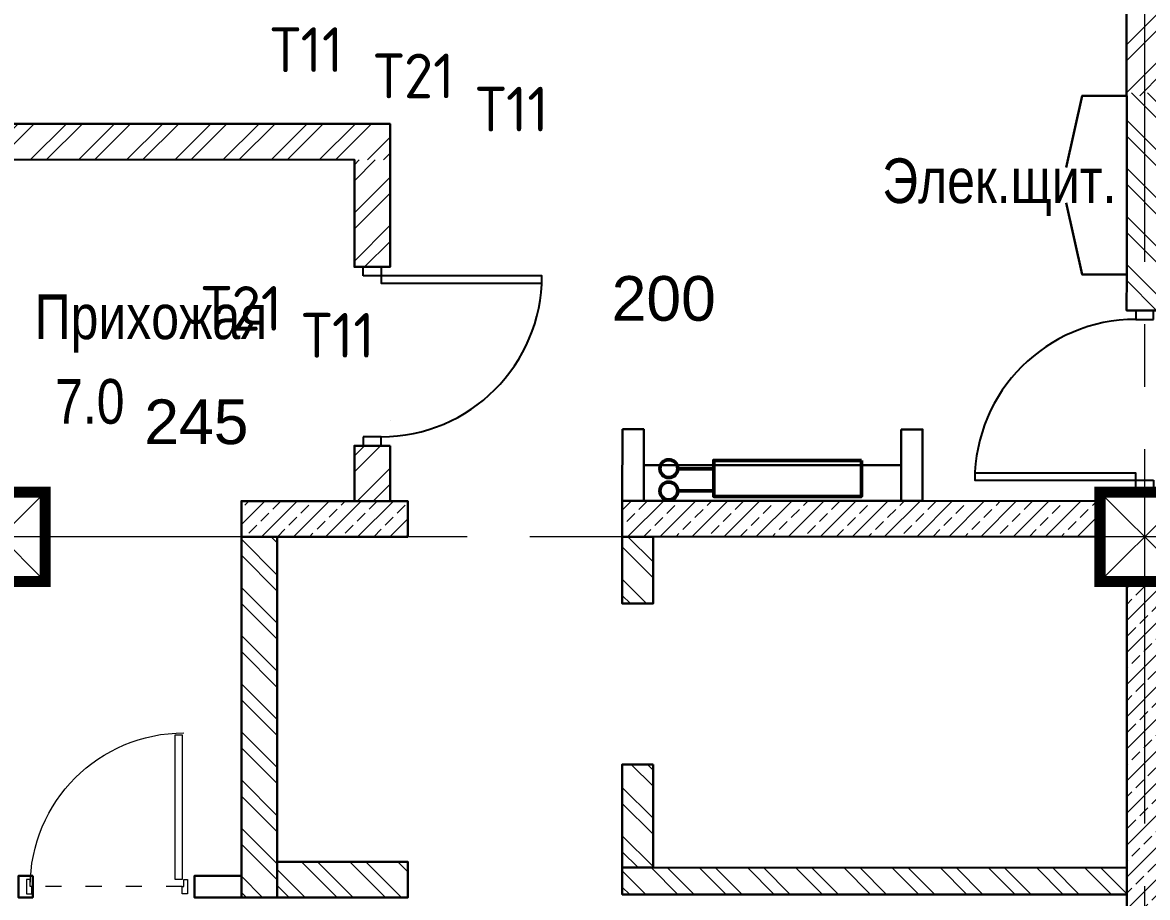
# Model space of a CAD drawing. Header units: millimetres. Extents: x -7566 to 51834, y -19356 to 38606.
# Drawn here: x 25725 to 32018, y 3980 to 8876 of the extents above; entities that cross this region are included whole.
import ezdxf

# ---------------------------------------------------------------- set-up
doc = ezdxf.new("R2010")
doc.units = ezdxf.units.MM
for name, pattern in [('ACAD_ISO03W100', [30, 12, -18]), ('CENTER2', [28.575, 19.05, -3.175, 3.175, -3.175]), ('STROT', [1.7, 0.5, -1.2])]:
    doc.linetypes.add(name, pattern=pattern)
for name, color, linetype, lineweight in [('++++обратка', 5, 'Continuous', 30), ('++ОВ Надписи', 7, 'Continuous', 20), ('STENA', 22, 'Continuous', 50), ('ЗАДАНИЕ ОТ ОВ', 5, 'Continuous', 100), ('Колонна', 15, 'Continuous', 30), ('Колонны', 7, 'Continuous', 30), ('оси', 6, 'STROT', 9), ('стена', 7, 'Continuous', 53), ('СТЕНЫ', 250, 'Continuous', 35), ('текст', 224, 'Continuous', 25)]:
    doc.layers.add(name, color=color, linetype=linetype, lineweight=lineweight)
doc.layers.add('DOORS', color=27, linetype='Continuous')
doc.layers.add('okna_dveri', color=191, linetype='Continuous')
doc.layers.get('++++обратка').off()
doc.styles.add('arial', font='arial.ttf')
doc.styles.add('GOST Common_I', font='', dxfattribs={"height": 200})
doc.styles.get('GOST Common_I').set_extended_font_data('GOST Common')

# ---------------------------------------------------------------- blocks, each defined once
blk = doc.blocks.new('d_10')
at = {"color": 15}
for points in [[(50, 100), (90, 100), (90, 1000), (50, 1000)], [(50, 0), (0, 0), (0, 100), (50, 100)], [(950, 0), (1000, 0), (1000, 100), (950, 100)]]:
    blk.add_lwpolyline(points, close=True, dxfattribs=at)
blk.add_arc((50, 100), 900, 0, 90, dxfattribs=at)
blk = doc.blocks.new('к')
at = {"lineweight": 0}
for p, q in [((6373750, -182890), (6374150, -183290)), ((6373750, -183290), (6374150, -182890))]:
    blk.add_line(p, q, dxfattribs=at)
at = {"color": 1, "lineweight": 30, "ltscale": 20}
blk.add_lwpolyline([(6373750, -182890), (6374150, -182890), (6374150, -183290), (6373750, -183290)], close=True, dxfattribs=at)
at = {"layer": 'Колонна', "color": 7, "ltscale": 100, "const_width": 50}
blk.add_lwpolyline([(6373750, -182890), (6374150, -182890), (6374150, -183290), (6373750, -183290)], close=True, dxfattribs=at)
blk = doc.blocks.new('Dv900')
at = {"color": 5, "linetype": 'ACAD_ISO03W100', "lineweight": 5, "ltscale": 7.5}
blk.add_line((30, 0), (870, 0), dxfattribs=at)
at = {"layer": 'DOORS', "lineweight": 20, "ltscale": 2}
for points in [[(30, 40), (70, 40), (70, 850), (30, 850)], [(20, 40), (0, 40), (0, -40), (30, -40), (30, 0), (20, 0), (20, 40)], [(880, 40), (900, 40), (900, -40), (870, -40), (870, 0), (880, 0), (880, 40)]]:
    blk.add_lwpolyline(points, close=True, dxfattribs=at)
at = {"layer": 'DOORS', "color": 5, "lineweight": 9, "ltscale": 2}
blk.add_arc((20, 0), 860, 0, 90, dxfattribs=at)
blk = doc.blocks.new('авпкппк')
for points in [[(-15825.1, -2402.4), (-17475.1, -2402.4), (-17475.1, 145.2), (-15825.1, 145.2)], [(-17025.3, -2157.8), (-16999.8, -2157.8), (-16999.8, -2080.1), (-17025.3, -2080.1)]]:
    blk.add_lwpolyline(points, close=True)
at = {"color": 1, "linetype": 'Continuous', "lineweight": 30}
blk.add_lwpolyline([(-17475.1, 145.2), (-15825.1, 145.2), (-15825.1, -2402.4), (-17475.1, -2402.4)], close=True, dxfattribs=at)
at = {"color": 7, "linetype": 'Continuous', "lineweight": -2, "true_color": 0x000007}
for points in [[(-16996, 145.2), (-16996, 145.2)], [(-15825.1, -833.3), (-15825.1, -833.3)], [(-17364.2, -894.5), (-17364.2, -1295.8), (-17263.6, -1295.8), (-17263.6, -894.5)], [(-15818.7, -1067.7), (-15818.7, -1067.7)], [(-16918.3, -2178.2), (-16444.3, -2178.2), (-16444.3, -2207.5), (-16918.3, -2207.5)], [(-15978, -2243.2), (-16454.5, -2243.2), (-16454.5, -2213.8), (-15978, -2213.8)], [(-15978, -2299.2), (-16454.5, -2299.2), (-16454.5, -2331.1), (-15978, -2331.1)], [(-16918.3, -2366.7), (-16444.3, -2366.7), (-16444.3, -2334.9), (-16918.3, -2334.9)], [(-16826.6, -2406.2), (-16826.6, -2406.2)]]:
    blk.add_lwpolyline(points, close=True, dxfattribs=at)
for points in [[(-16500.4, 96.8), (-16500.4, 136.3), (-16500.4, 136.3)], [(-16500.4, 77.7), (-16500.4, 86.6), (-16500.4, 86.6)], [(-16500.4, 21.6), (-16500.4, 67.5), (-16500.4, 67.5)], [(-15975.4, 47.1), (-17025.3, 47.1), (-17025.3, 47.1)], [(-17025.3, 47.1), (-17025.3, -2157.8), (-17025.3, -2157.8)], [(-15975.4, 21.6), (-17025.3, 21.6), (-17025.3, 21.6)], [(-16999.8, 21.6), (-16999.8, -2080.1), (-16999.8, -2080.1)], [(-16500.4, 2.5), (-16500.4, 11.4), (-16500.4, 11.4)], [(-15998.4, 21.6), (-15998.4, -2080.1), (-15998.4, -2080.1)], [(-15975.4, 47.1), (-15975.4, -2157.8), (-15975.4, -2157.8)], [(-16500.4, -56.1), (-16500.4, -7.7), (-16500.4, -7.7)], [(-16500.4, -76.5), (-16500.4, -66.3), (-16500.4, -66.3)], [(-16500.4, -131.3), (-16500.4, -85.4), (-16500.4, -85.4)], [(-16500.4, -151.6), (-16500.4, -141.5), (-16500.4, -141.5)], [(-16500.4, -206.4), (-16500.4, -160.6), (-16500.4, -160.6)], [(-16500.4, -226.8), (-16500.4, -216.6), (-16500.4, -216.6)], [(-16500.4, -285.4), (-16500.4, -235.7), (-16500.4, -235.7)], [(-16500.4, -304.5), (-16500.4, -294.4), (-16500.4, -294.4)], [(-16500.4, -360.6), (-16500.4, -314.7), (-16500.4, -314.7)], [(-16500.4, -379.7), (-16500.4, -369.5), (-16500.4, -369.5)], [(-17110.7, -386.1), (-17475.1, -386.1), (-17475.1, -386.1)], [(-17315.8, -519.9), (-17315.8, -428.1), (-17315.8, -428.1)], [(-17162.9, -1801.6), (-17162.9, -386.1), (-17162.9, -386.1)], [(-17117.1, -1801.6), (-17117.1, -386.1), (-17117.1, -386.1)], [(-17110.7, -1801.6), (-17110.7, -386.1), (-17110.7, -386.1)], [(-16500.4, -438.3), (-16500.4, -389.9), (-16500.4, -389.9)], [(-17162.9, -444.7), (-17475.1, -444.7), (-17475.1, -444.7)], [(-17162.9, -448.5), (-17475.1, -448.5), (-17475.1, -448.5)], [(-17364.2, -454.9), (-17364.2, -448.5), (-17263.6, -448.5), (-17263.6, -454.9)], [(-17326, -461.3), (-17361.7, -457.4), (-17361.7, -457.4)], [(-17322.2, -480.4), (-17318.4, -477.8), (-17318.4, -467.6)], [(-17309.5, -467.6), (-17309.5, -477.8), (-17305.6, -480.4), (-17305.6, -509.7), (-17322.2, -509.7), (-17322.2, -480.4)], [(-17315.8, -545.4), (-17315.8, -490.6), (-17315.8, -490.6)], [(-17267.4, -457.4), (-17303.1, -461.3), (-17303.1, -461.3)], [(-16500.4, -454.9), (-16500.4, -444.7), (-16500.4, -444.7)], [(-16500.4, -513.5), (-16500.4, -463.8), (-16500.4, -463.8)], [(-17267.4, -545.4), (-17361.7, -545.4), (-17361.7, -545.4)], [(-17361.7, -597.6), (-17361.7, -545.4), (-17361.7, -545.4)], [(-17315.8, -565.7), (-17315.8, -555.5), (-17315.8, -555.5)], [(-17267.4, -597.6), (-17267.4, -545.4), (-17267.4, -545.4)], [(-16500.4, -532.6), (-16500.4, -523.7), (-16500.4, -523.7)], [(-16500.4, -588.7), (-16500.4, -542.8), (-16500.4, -542.8)], [(-15893.9, -986.2), (-15893.9, -561.9), (-15893.9, -561.9)], [(-17361.7, -597.6), (-17410.1, -597.6), (-17410.1, -597.6)], [(-17410.1, -1590.1), (-17410.1, -597.6), (-17410.1, -597.6)], [(-17410.1, -597.6), (-17410.1, -777.2), (-17410.1, -777.2)], [(-17315.8, -624.4), (-17315.8, -574.7), (-17315.8, -574.7)], [(-17217.7, -597.6), (-17267.4, -597.6), (-17267.4, -597.6)], [(-17217.7, -1590.1), (-17217.7, -597.6), (-17217.7, -597.6)], [(-17217.7, -597.6), (-17217.7, -777.2), (-17217.7, -777.2)], [(-16500.4, -607.8), (-16500.4, -597.6), (-16500.4, -597.6)], [(-16500.4, -666.4), (-16500.4, -618), (-16500.4, -618)], [(-17315.8, -640.9), (-17315.8, -634.5), (-17315.8, -634.5)], [(-17315.8, -699.5), (-17315.8, -649.8), (-17315.8, -649.8)], [(-16500.4, -686.8), (-16500.4, -676.6), (-16500.4, -676.6)], [(-15984.4, -653.7), (-15828.9, -653.7), (-15828.9, -653.7)], [(-17315.8, -718.6), (-17315.8, -708.4), (-17315.8, -708.4)], [(-17315.8, -774.7), (-17315.8, -728.8), (-17315.8, -728.8)], [(-16500.4, -741.6), (-16500.4, -693.2), (-16500.4, -693.2)], [(-16500.4, -760.7), (-16500.4, -751.8), (-16500.4, -751.8)], [(-17315.8, -793.8), (-17315.8, -783.6), (-17315.8, -783.6)], [(-17315.8, -852.4), (-17315.8, -804), (-17315.8, -804)], [(-16500.4, -816.7), (-16500.4, -770.9), (-16500.4, -770.9)], [(-17315.8, -871.5), (-17315.8, -862.6), (-17315.8, -862.6)], [(-17315.8, -927.6), (-17315.8, -879.2), (-17315.8, -879.2)], [(-16500.4, -835.9), (-16500.4, -826.9), (-16500.4, -826.9)], [(-16500.4, -894.5), (-16500.4, -846), (-16500.4, -846)], [(-17315.8, -946.7), (-17315.8, -937.8), (-17315.8, -937.8)], [(-16500.4, -914.9), (-16500.4, -904.7), (-16500.4, -904.7)], [(-16500.4, -969.6), (-16500.4, -923.8), (-16500.4, -923.8)], [(-15984.4, -894.5), (-15828.9, -894.5), (-15828.9, -894.5)], [(-17315.8, -1002.8), (-17315.8, -956.9), (-17315.8, -956.9)], [(-16500.4, -990), (-16500.4, -979.8), (-16500.4, -979.8)], [(-16500.4, -1048.6), (-16500.4, -998.9), (-16500.4, -998.9)], [(-17315.8, -1021.9), (-17315.8, -1013), (-17315.8, -1013)], [(-17315.8, -1080.5), (-17315.8, -1032.1), (-17315.8, -1032.1)], [(-16500.4, -1063.9), (-16500.4, -1055), (-16500.4, -1055)], [(-16500.4, -1057.6), (-16500.4, -1211.7), (-16500.4, -1211.7)], [(-15887.5, -1253.8), (-15887.5, -1015.5), (-15887.5, -1015.5)], [(-15887.5, -1015.5), (-15825.1, -1015.5), (-15825.1, -1015.5)], [(-15881.2, -1253.8), (-15881.2, -1015.5), (-15881.2, -1015.5)], [(-15825.1, -1253.8), (-15825.1, -1015.5), (-15825.1, -1015.5)], [(-17433, -1094.5), (-17422.9, -1094.5), (-17422.9, -1094.5)], [(-17413.9, -1094.5), (-17368.1, -1094.5), (-17368.1, -1094.5)], [(-17357.9, -1094.5), (-17349, -1094.5), (-17349, -1094.5)], [(-17338.8, -1094.5), (-17289.1, -1094.5), (-17289.1, -1094.5)], [(-17315.8, -1100.9), (-17315.8, -1090.7), (-17315.8, -1090.7)], [(-17315.8, -1155.7), (-17315.8, -1109.8), (-17315.8, -1109.8)], [(-17280.2, -1094.5), (-17270, -1094.5), (-17270, -1094.5)], [(-17263.6, -1094.5), (-17215.2, -1094.5), (-17215.2, -1094.5)], [(-17205, -1094.5), (-17194.8, -1094.5), (-17194.8, -1094.5)], [(-17185.9, -1094.5), (-17142.5, -1094.5), (-17142.5, -1094.5)], [(-17104.3, -1084.3), (-17110.7, -1084.3), (-17110.7, -1084.3)], [(-17104.3, -1084.3), (-17110.7, -1084.3), (-17110.7, -1084.3)], [(-17110.7, -1084.3), (-17110.7, -1185), (-17110.7, -1185)], [(-17096.7, -1123.8), (-17100.5, -1086.9), (-17100.5, -1086.9)], [(-17096.7, -1123.8), (-17100.5, -1086.9), (-17100.5, -1086.9)], [(-17081.4, -1130.2), (-17090.3, -1130.2), (-17090.3, -1130.2)], [(-17081.4, -1130.2), (-17090.3, -1130.2), (-17090.3, -1130.2)], [(-17077.6, -1126.4), (-17081.4, -1130.2), (-17081.4, -1130.2)], [(-17077.6, -1126.4), (-17081.4, -1130.2), (-17081.4, -1130.2)], [(-17048.3, -1126.4), (-17077.6, -1126.4), (-17077.6, -1126.4)], [(-17048.3, -1126.4), (-17077.6, -1126.4), (-17077.6, -1126.4)], [(-17048.3, -1142.9), (-17048.3, -1126.4), (-17048.3, -1126.4)], [(-16500.4, -1123.8), (-16500.4, -1074.1), (-16500.4, -1074.1)], [(-15948.7, -1142.9), (-15948.7, -1126.4), (-15948.7, -1126.4)], [(-15948.7, -1126.4), (-15923.2, -1126.4), (-15923.2, -1126.4)], [(-15948.7, -1126.4), (-15923.2, -1126.4), (-15923.2, -1126.4)], [(-15923.2, -1126.4), (-15919.4, -1130.2), (-15919.4, -1130.2)], [(-15923.2, -1126.4), (-15919.4, -1130.2), (-15919.4, -1130.2)], [(-15919.4, -1130.2), (-15906.6, -1130.2), (-15906.6, -1130.2)], [(-15919.4, -1130.2), (-15906.6, -1130.2), (-15906.6, -1130.2)], [(-15902.8, -1123.8), (-15896.4, -1086.9), (-15896.4, -1086.9)], [(-15902.8, -1123.8), (-15896.4, -1086.9), (-15896.4, -1086.9)], [(-15893.9, -1084.3), (-15890.1, -1084.3), (-15890.1, -1084.3)], [(-15893.9, -1084.3), (-15887.5, -1084.3), (-15887.5, -1084.3)], [(-15887.5, -1084.3), (-15887.5, -1185), (-15887.5, -1185)], [(-17416.5, -1132.7), (-17407.6, -1132.7), (-17407.6, -1132.7)], [(-17397.4, -1132.7), (-17349, -1132.7), (-17349, -1132.7)], [(-17338.8, -1132.7), (-17332.4, -1132.7), (-17332.4, -1132.7)], [(-17322.2, -1132.7), (-17273.8, -1132.7), (-17273.8, -1132.7)], [(-17315.8, -1176), (-17315.8, -1165.9), (-17315.8, -1165.9)], [(-17315.8, -1234.7), (-17315.8, -1185), (-17315.8, -1185)], [(-17263.6, -1132.7), (-17253.4, -1132.7), (-17253.4, -1132.7)], [(-17244.5, -1132.7), (-17198.6, -1132.7), (-17198.6, -1132.7)], [(-17188.4, -1132.7), (-17178.2, -1132.7), (-17178.2, -1132.7)], [(-17169.3, -1132.7), (-17119.6, -1132.7), (-17119.6, -1132.7)], [(-17110.7, -1132.7), (-17100.5, -1132.7), (-17100.5, -1132.7)], [(-17104.3, -1185), (-17110.7, -1185), (-17110.7, -1185)], [(-17104.3, -1185), (-17110.7, -1185), (-17110.7, -1185)], [(-17096.7, -1145.5), (-17100.5, -1182.4), (-17100.5, -1182.4)], [(-17096.7, -1145.5), (-17100.5, -1182.4), (-17100.5, -1182.4)], [(-17094.1, -1132.7), (-17044.4, -1132.7), (-17044.4, -1132.7)], [(-17081.4, -1139.1), (-17090.3, -1139.1), (-17090.3, -1139.1)], [(-17081.4, -1139.1), (-17090.3, -1139.1), (-17090.3, -1139.1)], [(-17077.6, -1142.9), (-17081.4, -1139.1), (-17081.4, -1139.1)], [(-17077.6, -1142.9), (-17081.4, -1139.1), (-17081.4, -1139.1)], [(-17048.3, -1142.9), (-17077.6, -1142.9), (-17077.6, -1142.9)], [(-17048.3, -1142.9), (-17077.6, -1142.9), (-17077.6, -1142.9)], [(-17035.5, -1132.7), (-17025.3, -1132.7), (-17025.3, -1132.7)], [(-17015.1, -1132.7), (-16970.5, -1132.7), (-16970.5, -1132.7)], [(-16960.3, -1132.7), (-16950.2, -1132.7), (-16950.2, -1132.7)], [(-16941.2, -1132.7), (-16891.5, -1132.7), (-16891.5, -1132.7)], [(-16881.3, -1132.7), (-16872.4, -1132.7), (-16872.4, -1132.7)], [(-16862.2, -1132.7), (-16816.4, -1132.7), (-16816.4, -1132.7)], [(-16807.4, -1132.7), (-16797.3, -1132.7), (-16797.3, -1132.7)], [(-16787.1, -1132.7), (-16738.6, -1132.7), (-16738.6, -1132.7)], [(-16732.3, -1132.7), (-16722.1, -1132.7), (-16722.1, -1132.7)], [(-16711.9, -1132.7), (-16663.5, -1132.7), (-16663.5, -1132.7)], [(-16653.3, -1132.7), (-16644.4, -1132.7), (-16644.4, -1132.7)], [(-16634.2, -1132.7), (-16588.3, -1132.7), (-16588.3, -1132.7)], [(-16578.1, -1132.7), (-16569.2, -1132.7), (-16569.2, -1132.7)], [(-16575.6, -1132.7), (-16425.2, -1132.7), (-16425.2, -1132.7)], [(-16559, -1132.7), (-16510.6, -1132.7), (-16510.6, -1132.7)], [(-16500.4, -1142.9), (-16500.4, -1132.7), (-16500.4, -1132.7)], [(-16500.4, -1132.7), (-16490.2, -1132.7), (-16490.2, -1132.7)], [(-16500.4, -1197.7), (-16500.4, -1153.1), (-16500.4, -1153.1)], [(-16483.8, -1132.7), (-16435.4, -1132.7), (-16435.4, -1132.7)], [(-16425.2, -1132.7), (-16415, -1132.7), (-16415, -1132.7)], [(-16406.1, -1132.7), (-16360.2, -1132.7), (-16360.2, -1132.7)], [(-16350, -1132.7), (-16339.8, -1132.7), (-16339.8, -1132.7)], [(-16330.9, -1132.7), (-16281.2, -1132.7), (-16281.2, -1132.7)], [(-16272.3, -1132.7), (-16262.1, -1132.7), (-16262.1, -1132.7)], [(-16251.9, -1132.7), (-16207.3, -1132.7), (-16207.3, -1132.7)], [(-16197.1, -1132.7), (-16186.9, -1132.7), (-16186.9, -1132.7)], [(-16176.8, -1132.7), (-16128.3, -1132.7), (-16128.3, -1132.7)], [(-15825.1, -1132.7), (-16161.5, -1132.7), (-16161.5, -1132.7)], [(-16122, -1132.7), (-16111.8, -1132.7), (-16111.8, -1132.7)], [(-16102.9, -1132.7), (-16053.2, -1132.7), (-16053.2, -1132.7)], [(-16044.2, -1132.7), (-16034.1, -1132.7), (-16034.1, -1132.7)], [(-16023.9, -1132.7), (-15978, -1132.7), (-15978, -1132.7)], [(-15969.1, -1132.7), (-15958.9, -1132.7), (-15958.9, -1132.7)], [(-15948.7, -1132.7), (-15900.3, -1132.7), (-15900.3, -1132.7)], [(-15948.7, -1142.9), (-15923.2, -1142.9), (-15923.2, -1142.9)], [(-15948.7, -1142.9), (-15923.2, -1142.9), (-15923.2, -1142.9)], [(-15923.2, -1142.9), (-15919.4, -1139.1), (-15919.4, -1139.1)], [(-15923.2, -1142.9), (-15919.4, -1139.1), (-15919.4, -1139.1)], [(-15919.4, -1139.1), (-15906.6, -1139.1), (-15906.6, -1139.1)], [(-15919.4, -1139.1), (-15906.6, -1139.1), (-15906.6, -1139.1)], [(-15902.8, -1145.5), (-15896.4, -1182.4), (-15896.4, -1182.4)], [(-15902.8, -1145.5), (-15896.4, -1182.4), (-15896.4, -1182.4)], [(-15893.9, -1185), (-15890.1, -1185), (-15890.1, -1185)], [(-15893.9, -1185), (-15887.5, -1185), (-15887.5, -1185)], [(-15890.1, -1132.7), (-15883.7, -1132.7), (-15883.7, -1132.7)], [(-15873.5, -1132.7), (-15825.1, -1132.7), (-15825.1, -1132.7)], [(-15821.3, -1162), (-15822.5, -1162), (-15822.5, -1162)], [(-17315.8, -1249.9), (-17315.8, -1241), (-17315.8, -1241)], [(-16500.4, -1218.1), (-16500.4, -1207.9), (-16500.4, -1207.9)], [(-16500.4, -1276.7), (-16500.4, -1227), (-16500.4, -1227)], [(-15887.5, -1253.8), (-15825.1, -1253.8), (-15825.1, -1253.8)], [(-15887.5, -1253.8), (-15887.5, -1439.8), (-15887.5, -1439.8)], [(-15825.1, -1253.8), (-15825.1, -1439.8), (-15825.1, -1439.8)], [(-17315.8, -1308.6), (-17315.8, -1260.1), (-17315.8, -1260.1)], [(-17315.8, -1328.9), (-17315.8, -1318.8), (-17315.8, -1318.8)], [(-16500.4, -1293.3), (-16500.4, -1286.9), (-16500.4, -1286.9)], [(-16500.4, -1351.9), (-16500.4, -1302.2), (-16500.4, -1302.2)], [(-17315.8, -1383.7), (-17315.8, -1339.1), (-17315.8, -1339.1)], [(-16500.4, -1371), (-16500.4, -1360.8), (-16500.4, -1360.8)], [(-16500.4, -1427.1), (-16500.4, -1381.2), (-16500.4, -1381.2)], [(-17315.8, -1404.1), (-17315.8, -1393.9), (-17315.8, -1393.9)], [(-17315.8, -1462.7), (-17315.8, -1413), (-17315.8, -1413)], [(-16500.4, -1446.2), (-16500.4, -1436), (-16500.4, -1436)], [(-15825.1, -1439.8), (-15887.5, -1439.8), (-15887.5, -1439.8)], [(-17315.8, -1479.3), (-17315.8, -1471.6), (-17315.8, -1471.6)], [(-17315.8, -1537.9), (-17315.8, -1488.2), (-17315.8, -1488.2)], [(-16500.4, -1504.8), (-16500.4, -1456.4), (-16500.4, -1456.4)], [(-17315.8, -1557), (-17315.8, -1546.8), (-17315.8, -1546.8)], [(-17315.8, -1613.1), (-17315.8, -1567.2), (-17315.8, -1567.2)], [(-16500.4, -1523.9), (-16500.4, -1515), (-16500.4, -1515)], [(-16500.4, -1579.9), (-16500.4, -1531.5), (-16500.4, -1531.5)], [(-17361.7, -1590.1), (-17410.1, -1590.1), (-17410.1, -1590.1)], [(-17361.7, -1644.9), (-17361.7, -1590.1), (-17361.7, -1590.1)], [(-17315.8, -1632.2), (-17315.8, -1622), (-17315.8, -1622)], [(-17217.7, -1590.1), (-17267.4, -1590.1), (-17267.4, -1590.1)], [(-17267.4, -1644.9), (-17267.4, -1590.1), (-17267.4, -1590.1)], [(-16500.4, -1599.1), (-16500.4, -1590.1), (-16500.4, -1590.1)], [(-16500.4, -1655.1), (-16500.4, -1609.3), (-16500.4, -1609.3)], [(-17267.4, -1644.9), (-17361.7, -1644.9), (-17361.7, -1644.9)], [(-17309.5, -1720.1), (-17309.5, -1709.9), (-17305.6, -1707.4), (-17305.6, -1680.6), (-17322.2, -1680.6), (-17322.2, -1707.4)], [(-17315.8, -1701), (-17315.8, -1642.4), (-17315.8, -1642.4)], [(-17315.8, -1667.9), (-17315.8, -1759.6), (-17315.8, -1759.6)], [(-16500.4, -1674.2), (-16500.4, -1665.3), (-16500.4, -1665.3)], [(-16500.4, -1732.8), (-16500.4, -1684.4), (-16500.4, -1684.4)], [(-17162.9, -1739.2), (-17475.1, -1739.2), (-17475.1, -1739.2)], [(-17162.9, -1746.9), (-17475.1, -1746.9), (-17475.1, -1746.9)], [(-17364.2, -1732.8), (-17364.2, -1743), (-17263.6, -1743), (-17263.6, -1732.8)], [(-17326, -1726.5), (-17361.7, -1730.3), (-17361.7, -1730.3)], [(-17322.2, -1707.4), (-17318.4, -1709.9), (-17318.4, -1720.1)], [(-17267.4, -1730.3), (-17303.1, -1726.5), (-17303.1, -1726.5)], [(-16500.4, -1753.2), (-16500.4, -1743), (-16500.4, -1743)], [(-17110.7, -1801.6), (-17475.1, -1801.6), (-17475.1, -1801.6)], [(-16500.4, -1808), (-16500.4, -1762.1), (-16500.4, -1762.1)], [(-16500.4, -1828.4), (-16500.4, -1818.2), (-16500.4, -1818.2)], [(-16500.4, -1887), (-16500.4, -1837.3), (-16500.4, -1837.3)], [(-16500.4, -1902.3), (-16500.4, -1893.4), (-16500.4, -1893.4)], [(-16500.4, -1960.9), (-16500.4, -1912.5), (-16500.4, -1912.5)], [(-16500.4, -1981.3), (-16500.4, -1971.1), (-16500.4, -1971.1)], [(-16500.4, -2036.1), (-16500.4, -1991.5), (-16500.4, -1991.5)], [(-16500.4, -2031.6), (-16500.4, -2124), (-16500.4, -2124)], [(-16500.4, -2090.3), (-16500.4, -2040.6), (-16500.4, -2040.6)], [(-16500.4, -2056.5), (-16500.4, -2046.3), (-16500.4, -2046.3)], [(-16500.4, -2387.1), (-16500.4, -2050.8), (-16500.4, -2050.8)], [(-16500.4, -2115.1), (-16500.4, -2065.4), (-16500.4, -2065.4)], [(-16999.8, -2080.1), (-16999.8, -2104.9), (-16999.8, -2104.9)], [(-16500.4, -2109.4), (-16500.4, -2099.2), (-16500.4, -2099.2)], [(-16500.4, -2165.4), (-16500.4, -2119.6), (-16500.4, -2119.6)], [(-15975.4, -2080.1), (-15998.4, -2080.1), (-15998.4, -2080.1)], [(-15998.4, -2080.1), (-15998.4, -2157.8), (-15998.4, -2157.8)], [(-17443.2, -2157.8), (-17443.2, -2255.9), (-17443.2, -2255.9)], [(-17443.2, -2157.8), (-15893.9, -2157.8), (-15893.9, -2157.8)], [(-15975.4, -2157.8), (-17025.3, -2157.8), (-17025.3, -2157.8)], [(-16897.9, -2157.8), (-16747.6, -2157.8), (-16747.6, -2157.8)], [(-16500.4, -2184.5), (-16500.4, -2174.4), (-16500.4, -2174.4)], [(-16500.4, -2243.2), (-16500.4, -2194.7), (-16500.4, -2194.7)], [(-15893.9, -2157.8), (-15893.9, -2255.9), (-15893.9, -2255.9)], [(-15893.9, -2255.9), (-17443.2, -2255.9), (-17443.2, -2255.9)], [(-16500.4, -2262.3), (-16500.4, -2253.3), (-16500.4, -2253.3)], [(-17443.2, -2285.2), (-17443.2, -2380.8), (-17443.2, -2380.8)], [(-17443.2, -2285.2), (-15893.9, -2285.2), (-15893.9, -2285.2)], [(-16500.4, -2318.3), (-16500.4, -2272.5), (-16500.4, -2272.5)], [(-15893.9, -2285.2), (-15893.9, -2380.8), (-15893.9, -2380.8)], [(-17443.2, -2380.8), (-15893.9, -2380.8), (-15893.9, -2380.8)], [(-16500.4, -2337.4), (-16500.4, -2328.5), (-16500.4, -2328.5)], [(-16500.4, -2387.1), (-16500.4, -2347.6), (-16500.4, -2347.6)], [(-16999.8, -2605), (-16999.8, -2402.4), (-16999.8, -2402.4)], [(-16933.6, -2468.7), (-16933.6, -2402.4), (-16933.6, -2402.4)], [(-16897.9, -2402.4), (-16897.9, -2468.7), (-16897.9, -2468.7)], [(-16339.8, -2402.4), (-16341.1, -2402.4), (-16341.1, -2402.4)], [(-16339.8, -2402.4), (-16341.1, -2402.4), (-16341.1, -2402.4)], [(-15998.4, -2402.4), (-15998.4, -2468.7), (-15998.4, -2468.7)], [(-15965.2, -2468.7), (-15965.2, -2402.4), (-15965.2, -2402.4)], [(-15900.3, -2402.4), (-15900.3, -2608.8), (-15900.3, -2608.8)], [(-16897.9, -2468.7), (-16933.6, -2468.7), (-16933.6, -2468.7)], [(-16910.7, -2468.7), (-16910.7, -2598.6), (-16910.7, -2598.6)], [(-15998.4, -2468.7), (-15965.2, -2468.7), (-15965.2, -2468.7)], [(-15984.4, -2468.7), (-15984.4, -2598.6), (-15984.4, -2598.6)], [(-16910.7, -2598.6), (-16999.8, -2598.6), (-16999.8, -2598.6)], [(-15984.4, -2598.6), (-15900.3, -2598.6), (-15900.3, -2598.6)]]:
    blk.add_lwpolyline(points, dxfattribs=at)
at = {"color": 7, "linetype": 'Continuous', "lineweight": -2, "true_color": 0xffffff}
blk.add_lwpolyline([(-16999.8, -2402.4), (-15900.3, -2402.4), (-15900.3, -2402.4)], dxfattribs=at)
at = {"color": 7, "linetype": 'Continuous', "lineweight": -2, "true_color": 0x000007}
for points in [[(-17364.2, -456.2), (-17364.2, -458.7), (-17363, -461.3), (-17359.1, -461.3)], [(-17318.4, -468.9), (-17318.4, -466.4), (-17320.9, -465.1), (-17323.5, -463.8)], [(-17301.8, -463.8), (-17304.4, -465.1), (-17305.6, -466.4), (-17305.6, -468.9)], [(-17264.9, -461.3), (-17262.3, -461.3), (-17259.8, -458.7), (-17259.8, -456.2)], [(-17096.7, -1089.4), (-17096.7, -1086.9), (-17099.2, -1084.3), (-17101.8, -1084.3)], [(-17096.7, -1089.4), (-17096.7, -1086.9), (-17099.2, -1084.3), (-17101.8, -1084.3)], [(-17094.1, -1125.1), (-17094.1, -1127.6), (-17091.6, -1130.2), (-17089, -1130.2)], [(-17094.1, -1125.1), (-17094.1, -1127.6), (-17091.6, -1130.2), (-17089, -1130.2)], [(-15905.4, -1130.2), (-15902.8, -1130.2), (-15900.3, -1127.6), (-15900.3, -1125.1)], [(-15905.4, -1130.2), (-15902.8, -1130.2), (-15900.3, -1127.6), (-15900.3, -1125.1)], [(-15891.3, -1084.3), (-15895.2, -1084.3), (-15896.4, -1086.9), (-15896.4, -1089.4)], [(-15891.3, -1084.3), (-15895.2, -1084.3), (-15896.4, -1086.9), (-15896.4, -1089.4)], [(-17101.8, -1188.8), (-17099.2, -1188.8), (-17096.7, -1186.2), (-17096.7, -1183.7)], [(-17101.8, -1188.8), (-17099.2, -1188.8), (-17096.7, -1186.2), (-17096.7, -1183.7)], [(-17089, -1142.9), (-17091.6, -1142.9), (-17094.1, -1144.2), (-17094.1, -1146.7)], [(-17089, -1142.9), (-17091.6, -1142.9), (-17094.1, -1144.2), (-17094.1, -1146.7)], [(-15900.3, -1146.7), (-15900.3, -1144.2), (-15902.8, -1142.9), (-15905.4, -1142.9)], [(-15900.3, -1146.7), (-15900.3, -1144.2), (-15902.8, -1142.9), (-15905.4, -1142.9)], [(-15896.4, -1183.7), (-15896.4, -1186.2), (-15895.2, -1188.8), (-15891.3, -1188.8)], [(-15896.4, -1183.7), (-15896.4, -1186.2), (-15895.2, -1188.8), (-15891.3, -1188.8)], [(-17359.1, -1730.3), (-17363, -1730.3), (-17364.2, -1731.6), (-17364.2, -1735.4)], [(-17323.5, -1726.5), (-17320.9, -1726.5), (-17318.4, -1723.9), (-17318.4, -1721.4)], [(-17305.6, -1721.4), (-17305.6, -1723.9), (-17304.4, -1726.5), (-17301.8, -1726.5)], [(-17259.8, -1735.4), (-17259.8, -1731.6), (-17262.3, -1730.3), (-17264.9, -1730.3)]]:
    blk.add_open_spline(points, degree=3, dxfattribs=at)
for points in [[(-15850.6, -654.9), (-15850.6, -633.3), (-15869.7, -614.2), (-15891.3, -614.2), (-15891.3, -614.2), (-15914.3, -614.2), (-15932.1, -633.3), (-15932.1, -654.9), (-15932.1, -654.9), (-15932.1, -677.9), (-15914.3, -695.7), (-15891.3, -695.7), (-15891.3, -695.7), (-15869.7, -695.7), (-15850.6, -677.9), (-15850.6, -654.9)], [(-15850.6, -897), (-15850.6, -874.1), (-15869.7, -856.2), (-15891.3, -856.2), (-15891.3, -856.2), (-15914.3, -856.2), (-15932.1, -874.1), (-15932.1, -897), (-15932.1, -897), (-15932.1, -918.7), (-15914.3, -937.8), (-15891.3, -937.8), (-15891.3, -937.8), (-15869.7, -937.8), (-15850.6, -918.7), (-15850.6, -897)]]:
    blk.add_open_spline(points, degree=3, knots=[0, 0, 0, 0, 0.0625, 0.0625, 0.0625, 0.062501, 0.125, 0.125, 0.125, 0.125001, 0.1875, 0.1875, 0.1875, 0.187501, 1, 1, 1, 1], dxfattribs=at)
blk = doc.blocks.new('89898989')
at = {"layer": 'STENA', "lineweight": 9, "true_color": 0x939598}
h = blk.add_hatch(dxfattribs=at)
h.set_pattern_fill('ANSI33', color=252, scale=20, angle=180)
h.set_pattern_definition([(225, (-1419257.58, 495105.17), (89.802561, -89.802561), []), (225, (-1419347.38, 495105.17), (89.802561, -89.802561), [63.5, -31.75])])
h.paths.add_polyline_path([(-705250, 575531.4), (-705250, 575731.4), (-706180.5, 575731.4), (-706180.5, 575531.4)])
h = blk.add_hatch(dxfattribs=at)
h.set_pattern_fill('ANSI33', color=252, scale=20, angle=180)
h.set_pattern_definition([(225, (-2079302.39, 508865.32), (89.802561, -89.802561), []), (225, (-2079392.19, 508865.32), (89.802561, -89.802561), [63.5, -31.75])])
h.paths.add_polyline_path([(-701378.4, 575531.4), (-701378.4, 575731.4), (-704050, 575733), (-704050, 575533)])
h = blk.add_hatch(dxfattribs=at)
h.set_pattern_fill('ANSI33', color=252, scale=20, angle=180)
h.set_pattern_definition([(225, (-1419257.2, 495005.17), (89.802561, -89.802561), []), (225, (-1419347.01, 495005.17), (89.802561, -89.802561), [63.5, -31.75])])
h.paths.add_polyline_path([(-701228.4, 569781.4), (-701028.4, 569781.4), (-701028.4, 575281.4), (-701228.4, 575281.4)])
at = {"layer": 'стена', "lineweight": 9, "true_color": 0x939598}
h = blk.add_hatch(dxfattribs=at)
h.set_pattern_fill('ANSI32', color=252, scale=20)
h.set_pattern_definition([(45, (-1510040.5, 450459.71), (-134.70384, 134.70384), []), (45, (-1509950.7, 450459.71), (-134.70384, 134.70384), [])])
h.paths.add_polyline_path([(-701230, 577998.9), (-701030, 577998.9), (-701030, 579620.2), (-701230, 579620.2)])
h = blk.add_hatch(dxfattribs=at)
h.set_pattern_fill('ANSI32', color=252, scale=20, angle=90)
h.set_pattern_definition([(135, (-1510040.5, 450459.71), (-134.70384, -134.70384), []), (135, (-1510040.5, 450549.51), (-134.70384, -134.70384), [])])
edge = h.paths.add_edge_path()
edge.add_line((-701228.4, 576797.8), (-701028.4, 576797.8))
edge.add_line((-701028.4, 576797.8), (-701028.4, 577998.9))
edge.add_line((-701028.4, 578015.9), (-701228.4, 578015.9))
edge.add_line((-701228.4, 578015.9), (-701228.4, 576797.8))
h = blk.add_hatch(dxfattribs=at)
h.set_pattern_fill('ANSI32', color=252, scale=20)
h.set_pattern_definition([(45, (-1413432.72, 493285.9), (-134.70384, 134.70384), []), (45, (-1413342.92, 493285.9), (-134.70384, 134.70384), [])])
h.paths.add_polyline_path([(-707528.4, 577640.4), (-707528.4, 577840.4), (-705348.9, 577840.8), (-705348.9, 577640.8)])
h = blk.add_hatch(dxfattribs=at)
h.set_pattern_fill('ANSI32', color=252, scale=20)
h.set_pattern_definition([(45, (-2777586.43, 1165091.74), (-134.703842, 134.703842), []), (45, (-2777496.63, 1165091.74), (-134.703842, 134.703842), [])])
h.paths.add_polyline_path([(-705548.9, 577041.1), (-705348.9, 577041.1), (-705348.9, 577640.3), (-705548.9, 577640.3)])
h = blk.add_hatch(dxfattribs=at)
h.set_pattern_fill('ANSI32', color=252, scale=20)
h.set_pattern_definition([(45, (-2777586.47, 1164002.04), (-134.703842, 134.703842), []), (45, (-2777496.67, 1164002.04), (-134.703842, 134.703842), [])])
h.paths.add_polyline_path([(-705548.9, 576041.1), (-705348.9, 576040.8), (-705348.9, 575731.4), (-705548.9, 575731.4)])
h.paths.add_polyline_path([(-705348.9, 576041.1), (-705348.9, 576240.8), (-705348.9, 576041)])
h = blk.add_hatch(dxfattribs=at)
h.set_pattern_fill('ANSI32', color=252, scale=20, angle=-90)
h.set_pattern_definition([(315, (-1262043.56, 434758.4), (134.70384, 134.70384), []), (315, (-1262043.56, 434668.6), (134.70384, 134.70384), [])])
h.paths.add_polyline_path([(-706180.6, 573513.3), (-705980.5, 573513.3), (-705980.5, 575531.4), (-706180.6, 575531.4)])
h = blk.add_hatch(dxfattribs=at)
h.set_pattern_fill('ANSI32', color=252, scale=20, angle=-90)
h.set_pattern_definition([(315, (-1359894.54, 496529.33), (134.70384, 134.70384), []), (315, (-1359894.54, 496439.52), (134.70384, 134.70384), [])])
h.paths.add_polyline_path([(-704050, 575158), (-703878, 575158), (-703878, 575531.4), (-704049.9, 575531.4)])
h = blk.add_hatch(dxfattribs=at)
h.set_pattern_fill('ANSI32', color=252, scale=20, angle=-90)
h.set_pattern_definition([(315, (-1359894.54, 495094.78), (134.70384, 134.70384), []), (315, (-1359894.54, 495004.98), (134.70384, 134.70384), [])])
h.paths.add_polyline_path([(-704050, 573680.4), (-703878.1, 573680.4), (-703878, 574257.6), (-704050, 574257.7)])
h = blk.add_hatch(dxfattribs=at)
h.set_pattern_fill('ANSI32', color=252, scale=20, angle=-90)
h.set_pattern_definition([(315, (-132355.99, 2628721.97), (134.703842, 134.703842), []), (315, (-132355.99, 2628632.17), (134.703842, 134.703842), [])])
h.paths.add_polyline_path([(-705250, 573512.9), (-705250, 573712.9), (-705980.4, 573713.2), (-705980.4, 573513.3)])
h = blk.add_hatch(dxfattribs=at)
h.set_pattern_fill('ANSI32', color=252, scale=20, angle=-90)
h.set_pattern_definition([(315, (-136377.63, 2628739.06), (134.703842, 134.703842), []), (315, (-136377.63, 2628649.26), (134.703842, 134.703842), [])])
h.paths.add_polyline_path([(-701228.4, 573530), (-701228.4, 573680.2), (-704050, 573680), (-704050, 573529.8)])
at = {"layer": 'STENA', "color": 252, "lineweight": 30, "true_color": 0x939598}
for points in [[(-706180.5, 575531.4), (-705250, 575531.4), (-705250, 575731.4), (-706180.5, 575731.4)], [(-704050, 575533), (-701378.4, 575531.4), (-701378.4, 575731.4), (-704050, 575733)], [(-701228.4, 575281.4), (-701228.4, 569781.4), (-701028.4, 569781.4), (-701028.4, 575281.4)]]:
    blk.add_lwpolyline(points, close=True, dxfattribs=at)
at = {"layer": 'оси', "color": 252, "linetype": 'CENTER2', "lineweight": 13, "ltscale": 110, "true_color": 0x939598}
for points in [[(-701128.4, 588594.9), (-701128.4, 566425.5)], [(-689899.5, 575531.4), (-737232.5, 575533)]]:
    blk.add_lwpolyline(points, dxfattribs=at)
at = {"layer": 'стена', "color": 252, "lineweight": 30, "true_color": 0x939598}
for points in [[(-701228.4, 576998.5), (-701229, 576797.8), (-701030, 576797.8), (-701030, 577998.9), (-701030, 579620.2), (-701230, 579620.2), (-701230, 577998.9), (-701230, 577998.9)], [(-701228.7, 576998.8), (-701228.7, 577998.9)], [(-701228.7, 576999.1), (-701228.7, 577998.9)], [(-707528.4, 577841.6), (-705348.9, 577841.3), (-705348.9, 577641.3)], [(-701228.1, 577798.9), (-701228.7, 577199.1), (-701228.7, 577199.1)], [(-705548.9, 577641.3), (-707528.4, 577642)], [(-705548.9, 577641.3), (-705548.9, 577641.3), (-705548.9, 577041.1), (-705348.9, 577041.1), (-705348.9, 577641.3)], [(-705348.9, 576041.1), (-705548.9, 576041.1), (-705548.9, 575731.4)], [(-705548.9, 576041.1), (-705548.9, 575731.4), (-705348.9, 575731.4)], [(-705348.9, 575731.4), (-705348.9, 576041.1)], [(-703878, 575531.4), (-704050, 575531.4), (-704050, 575158), (-703878, 575158), (-703878, 575531.4)], [(-703878, 574257.6), (-704050, 574257.6), (-704050, 573680.4), (-703878, 573680.4), (-703878, 574257.6)], [(-705980.4, 573663.4), (-705980.4, 573513.4), (-705250, 573512.9), (-705250, 573712.8), (-705980.4, 573713.4)], [(-704050, 573679.8), (-704050, 573529.9), (-701228.4, 573529.9), (-701228.4, 573679.8), (-704051.7, 573680.4)]]:
    blk.add_lwpolyline(points, dxfattribs=at)
blk.add_lwpolyline([(-706180.6, 573513.3), (-705980.5, 573513.3), (-705980.5, 575531.4), (-706180.6, 575531.4)], close=True, dxfattribs=at)
at = {"layer": 'СТЕНЫ', "color": 252, "lineweight": 30, "true_color": 0x939598}
for points in [[(-701478.6, 577998.9), (-701567.1, 577598.1)], [(-701228.7, 577998.9), (-701478.7, 577998.9)], [(-701478.6, 576999), (-701567.1, 577399.8)], [(-701228.7, 576999), (-701478.7, 576999.4)]]:
    blk.add_lwpolyline(points, dxfattribs=at)
for points in [[(-704049.9, 576133), (-704050, 575733), (-703930, 575733), (-703929.9, 576133)], [(-704049.9, 576133), (-704050, 575733), (-703930, 575733), (-703929.9, 576133)], [(-702490.2, 576132.2), (-702490.3, 575732.2), (-702370.3, 575732.2), (-702370.2, 576132.2)], [(-702490.2, 576132.2), (-702490.3, 575732.2), (-702370.3, 575732.2), (-702370.2, 576132.2)], [(-707348, 573633.3), (-707428.4, 573633.3), (-707428.4, 573513.3), (-707348, 573513.3)], [(-706180.6, 573633.3), (-706444, 573633.3), (-706444, 573513.3), (-706180.6, 573513.3)]]:
    blk.add_lwpolyline(points, close=True, dxfattribs=at)
at = {"layer": 'СТЕНЫ', "color": 252, "lineweight": 30, "ltscale": 20, "true_color": 0x939598}
blk.add_lwpolyline([(-702490.3, 575732.2), (-703930, 575732.2), (-703930, 575933), (-702490.3, 575933)], close=True, dxfattribs=at)
at = {"color": 252, "true_color": 0x939598, "xscale": -1.000889549975207, "yscale": 1.000889549975207, "zscale": 1.000889549975207, "rotation": 270}
blk.add_blockref('авпкппк', (-701473.7, 591170.6), dxfattribs=at)
at = {"layer": 'DOORS', "color": 252, "true_color": 0x939598, "xscale": -1}
blk.add_blockref('Dv900', (-706482.1, 573574.1), dxfattribs=at)
at = {"layer": 'okna_dveri', "color": 252, "true_color": 0x939598}
for p, rotation in [((-705499.5, 577041.1), 270), ((-701078.4, 575797.8), 90.00000000000001)]:
    blk.add_blockref('d_10', p, dxfattribs=dict(at, rotation=rotation))
at = {"layer": 'Колонны', "color": 252, "lineweight": -2, "true_color": 0x939598, "xscale": 1.25, "yscale": 1.25, "zscale": 1.25, "rotation": 270}
for p in [(-478665.9, 8542968.9), (-472265.9, 8542968.9)]:
    blk.add_blockref('к', p, dxfattribs=at)
at = {"layer": 'текст', "color": 252, "true_color": 0x939598, "style": 'arial', "width": 0.8}
for s, p in [('Элек.щит.', (-702596.5, 577398.6)), ('Прихожая', (-707336.9, 576637.2)), ('7.0', (-707223, 576164))]:
    blk.add_text(s, height=250, rotation=359.99989, dxfattribs=at).set_placement(p)
at = {"layer": 'текст', "color": 252, "true_color": 0x939598, "style": 'arial'}
for s, p in [('200', (-704109.6, 576740.2)), ('245', (-706723.9, 576049.9))]:
    blk.add_text(s, height=250, rotation=0.00011, dxfattribs=at).set_placement(p)

msp = doc.modelspace()

# ---------------------------------------------------------------- linework, layer by layer
at = {"layer": 'ЗАДАНИЕ ОТ ОВ', "color": 5, "lineweight": 50}
msp.add_line((29389.6, 6379.6), (29591.5, 6379.6), dxfattribs=at)
at = {"layer": 'ЗАДАНИЕ ОТ ОВ', "color": 1, "lineweight": 50}
msp.add_line((29389.6, 6255), (29591.5, 6255), dxfattribs=at)
at = {"layer": 'ЗАДАНИЕ ОТ ОВ', "color": 5, "lineweight": 50}
msp.add_circle((29339.6, 6379.7), 50, dxfattribs=at)
at = {"layer": 'ЗАДАНИЕ ОТ ОВ', "color": 1, "lineweight": 50}
msp.add_circle((29339.6, 6255), 50, dxfattribs=at)
at = {"layer": 'СТЕНЫ', "color": 18, "lineweight": 50, "ltscale": 20, "true_color": 0x000000}
msp.add_lwpolyline([(30417.6, 6426.2), (30417.6, 6224.6), (29591.5, 6224.7), (29591.5, 6426.2)], close=True, dxfattribs=at)

# ---------------------------------------------------------------- block references
at = {"layer": '++++обратка'}
msp.add_blockref('89898989', (733129.8, -569532.9), dxfattribs=at)

# ---------------------------------------------------------------- texts
at = {"layer": '++ОВ Надписи', "ltscale": 5, "char_height": 250, "width": 2075.748, "attachment_point": 8, "line_spacing_factor": 1.022761, "style": 'GOST Common_I'}
for s, insert in [('Т11', (27314.9, 8599.1)), ('Т21', (27914.9, 8452.3)), ('Т11', (28463.8, 8266.6)), ('Т21', (26950.8, 7151.5)), ('Т11', (27490.3, 7000.8))]:
    msp.add_mtext(s, dxfattribs=dict(at, insert=insert))

doc.saveas('drawing.dxf')
